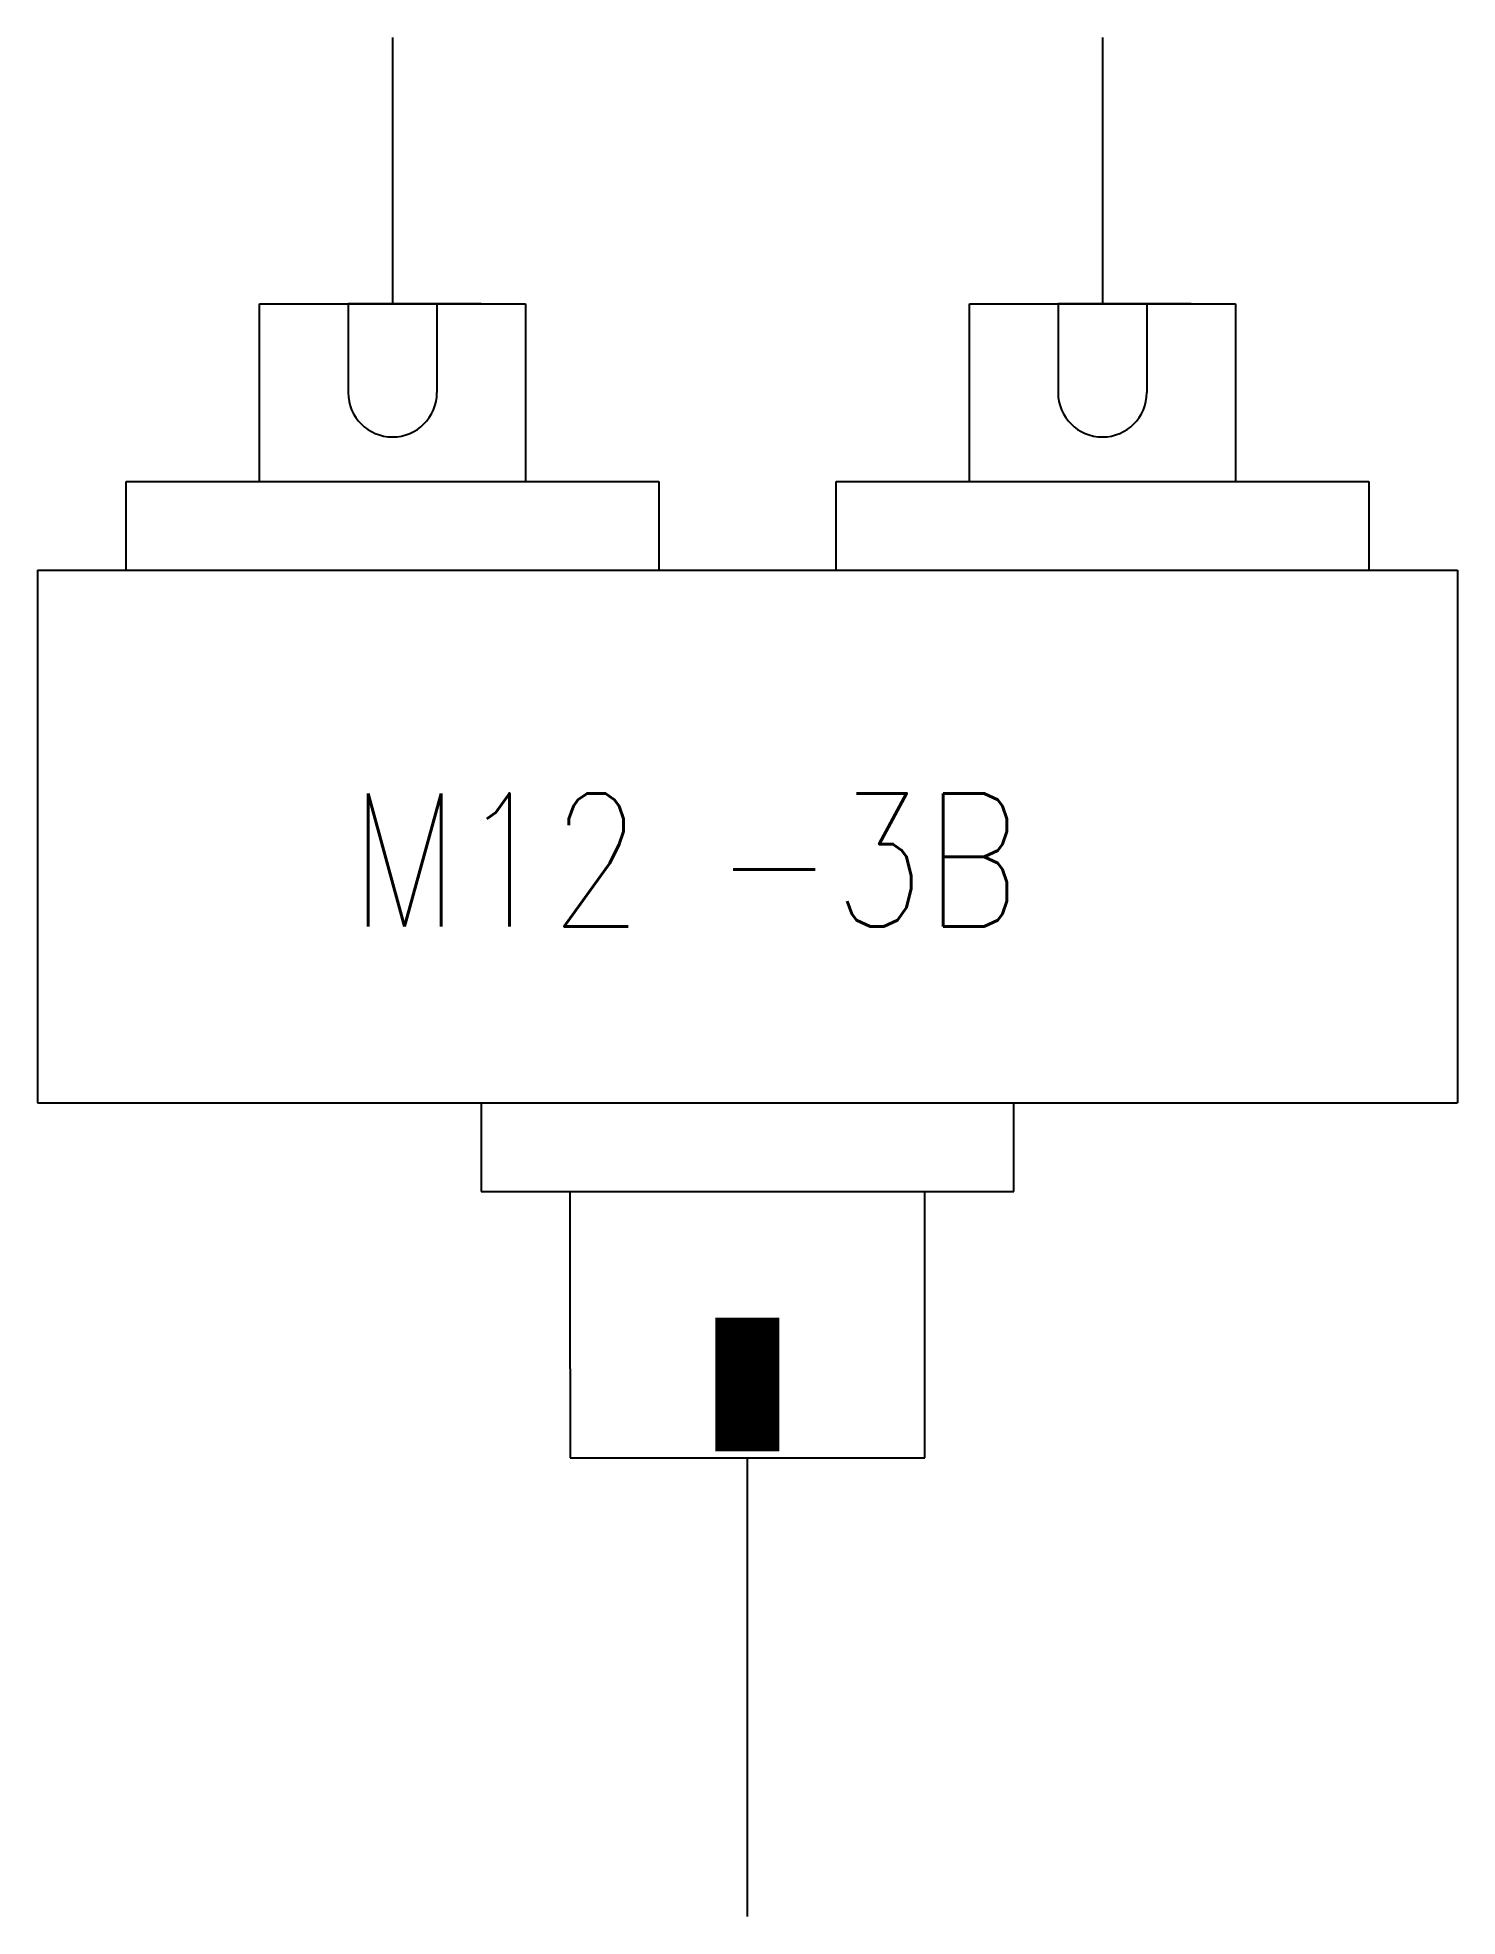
# Model space of a CAD drawing. Header units: millimetres. Extents: x 15.8 to 31.8, y 15 to 36.2.
import ezdxf
from ezdxf.enums import TextEntityAlignment as Align

# ---------------------------------------------------------------- set-up
doc = ezdxf.new("R2010")
doc.units = ezdxf.units.MM
doc.header["$MEASUREMENT"] = 0
doc.layers.add('20', color=7, linetype='Continuous')
doc.styles.add('T008', font='ROMANS.SHX', dxfattribs={"width": 0.8})

msp = doc.modelspace()

# ---------------------------------------------------------------- linework, layer by layer
at = {"layer": '20'}
for p, q in [((19.75, 36.168), (19.75, 33.168)), ((27.75, 36.168), (27.75, 33.168)), ((18.25, 31.168), (18.25, 33.168)), ((18.25, 33.168), (21.25, 33.168)), ((20.75, 33.168), (19.25, 33.168)), ((19.25, 33.168), (19.25, 32.168)), ((20.25, 33.168), (20.25, 32.168)), ((21.25, 33.168), (21.25, 31.168)), ((26.25, 31.168), (26.25, 33.168)), ((26.25, 33.168), (29.25, 33.168)), ((27.25, 33.168), (27.25, 32.168)), ((28.75, 33.168), (27.25, 33.168)), ((28.25, 33.168), (28.25, 32.168)), ((29.25, 33.168), (29.25, 31.168)), ((16.75, 30.168), (16.75, 31.168)), ((16.75, 31.168), (22.75, 31.168)), ((22.75, 31.168), (22.75, 30.168)), ((24.75, 30.168), (24.75, 31.168)), ((24.75, 31.168), (30.75, 31.168)), ((30.75, 31.168), (30.75, 30.168)), ((15.75, 30.168), (15.75, 24.168)), ((15.75, 30.168), (31.75, 30.168)), ((31.75, 30.168), (31.75, 24.168)), ((15.75, 24.168), (31.75, 24.168)), ((20.75, 24.168), (20.75, 23.168)), ((26.75, 23.168), (26.75, 24.168)), ((20.75, 23.168), (26.75, 23.168)), ((21.75, 21.168), (21.75, 23.168)), ((25.75, 21.168), (25.75, 23.168)), ((23.4, 20.743), (23.4, 21.743)), ((23.413, 20.743), (23.413, 21.743)), ((23.425, 20.743), (23.425, 21.743)), ((23.438, 21.743), (23.438, 20.743)), ((23.45, 20.743), (23.45, 21.743)), ((23.463, 20.743), (23.463, 21.743)), ((23.475, 20.743), (23.475, 21.743)), ((23.488, 21.743), (23.488, 20.743)), ((23.5, 20.743), (23.5, 21.743)), ((23.513, 20.743), (23.513, 21.743)), ((23.525, 20.743), (23.525, 21.743)), ((23.538, 21.743), (23.538, 20.743)), ((23.55, 20.743), (23.55, 21.743)), ((23.563, 20.743), (23.563, 21.743)), ((23.575, 20.743), (23.575, 21.743)), ((23.588, 20.743), (23.588, 21.743)), ((23.6, 20.743), (23.6, 21.743)), ((23.613, 20.243), (23.613, 21.743)), ((23.625, 21.743), (23.625, 20.243)), ((23.638, 20.243), (23.638, 21.743)), ((23.65, 20.743), (23.65, 21.743)), ((23.663, 20.743), (23.663, 21.743)), ((23.675, 20.743), (23.675, 21.743)), ((23.688, 21.743), (23.688, 20.743)), ((23.7, 20.743), (23.7, 21.743)), ((23.713, 20.743), (23.713, 21.743)), ((23.725, 20.743), (23.725, 21.743)), ((23.738, 21.743), (23.738, 20.743)), ((23.75, 20.743), (23.75, 21.743)), ((23.763, 20.743), (23.763, 21.743)), ((23.775, 20.743), (23.775, 21.743)), ((23.788, 21.743), (23.788, 20.743)), ((23.8, 20.743), (23.8, 21.743)), ((23.813, 20.743), (23.813, 21.743)), ((23.825, 20.743), (23.825, 21.743)), ((23.838, 20.743), (23.838, 21.743)), ((23.85, 20.743), (23.85, 21.743)), ((23.863, 20.743), (23.863, 21.743)), ((23.875, 20.743), (23.875, 21.743)), ((23.888, 20.743), (23.888, 21.743)), ((23.9, 20.743), (23.9, 21.743)), ((23.913, 20.743), (23.913, 21.743)), ((23.925, 20.743), (23.925, 21.743)), ((23.938, 21.743), (23.938, 20.743)), ((23.95, 20.743), (23.95, 21.743)), ((23.963, 20.743), (23.963, 21.743)), ((23.975, 20.743), (23.975, 21.743)), ((23.988, 21.743), (23.988, 20.743)), ((24, 20.743), (24, 21.743)), ((24.013, 20.743), (24.013, 21.743)), ((24.025, 20.743), (24.025, 21.743)), ((24.038, 21.743), (24.038, 20.743)), ((24.05, 20.743), (24.05, 21.743)), ((24.063, 20.743), (24.063, 21.743)), ((24.075, 20.743), (24.075, 21.743)), ((24.088, 20.743), (24.088, 21.743)), ((24.1, 20.743), (24.1, 21.743)), ((23.4, 20.243), (23.4, 21.243)), ((23.413, 20.243), (23.413, 21.243)), ((23.425, 20.243), (23.425, 21.243)), ((23.438, 21.243), (23.438, 20.243)), ((23.45, 20.243), (23.45, 21.243)), ((23.463, 20.243), (23.463, 21.243)), ((23.475, 20.243), (23.475, 21.243)), ((23.488, 21.243), (23.488, 20.243)), ((23.5, 20.243), (23.5, 21.243)), ((23.513, 20.243), (23.513, 21.243)), ((23.525, 20.243), (23.525, 21.243)), ((23.538, 21.243), (23.538, 20.243)), ((23.55, 20.243), (23.55, 21.243)), ((23.563, 20.243), (23.563, 21.243)), ((23.575, 20.243), (23.575, 21.243)), ((23.588, 20.243), (23.588, 21.243)), ((23.6, 20.243), (23.6, 21.243)), ((23.65, 20.243), (23.65, 21.243)), ((23.663, 20.243), (23.663, 21.243)), ((23.675, 20.243), (23.675, 21.243)), ((23.688, 21.243), (23.688, 20.243)), ((23.7, 20.243), (23.7, 21.243)), ((23.713, 20.243), (23.713, 21.243)), ((23.725, 20.243), (23.725, 21.243)), ((23.738, 21.243), (23.738, 20.243)), ((23.75, 20.243), (23.75, 21.243)), ((23.763, 20.243), (23.763, 21.243)), ((23.775, 20.243), (23.775, 21.243)), ((23.788, 21.243), (23.788, 20.243)), ((23.8, 20.243), (23.8, 21.243)), ((23.813, 20.243), (23.813, 21.243)), ((23.825, 20.243), (23.825, 21.243)), ((23.838, 20.243), (23.838, 21.243)), ((23.85, 20.243), (23.85, 21.243)), ((23.863, 20.243), (23.863, 21.243)), ((23.875, 20.243), (23.875, 21.243)), ((23.888, 20.243), (23.888, 21.243)), ((23.9, 20.243), (23.9, 21.243)), ((23.913, 20.243), (23.913, 21.243)), ((23.925, 20.243), (23.925, 21.243)), ((23.938, 21.243), (23.938, 20.243)), ((23.95, 20.243), (23.95, 21.243)), ((23.963, 20.243), (23.963, 21.243)), ((23.975, 20.243), (23.975, 21.243)), ((23.988, 21.243), (23.988, 20.243)), ((24, 20.243), (24, 21.243)), ((24.013, 20.243), (24.013, 21.243)), ((24.025, 20.243), (24.025, 21.243)), ((24.038, 21.243), (24.038, 20.243)), ((24.05, 20.243), (24.05, 21.243)), ((24.063, 20.243), (24.063, 21.243)), ((24.075, 20.243), (24.075, 21.243)), ((24.088, 20.243), (24.088, 21.243)), ((24.1, 20.243), (24.1, 21.243)), ((21.75, 21.168), (21.75, 20.168)), ((25.75, 20.168), (25.75, 21.168)), ((21.75, 20.168), (25.75, 20.168)), ((23.75, 15), (23.75, 20.168))]:
    msp.add_line(p, q, dxfattribs=at)
for centre in [(19.75, 32.168), (27.75, 32.168)]:
    msp.add_arc(centre, 0.5, 180, 0, dxfattribs=at)

# ---------------------------------------------------------------- texts
at = {"style": 'T008', "width": 0.8}
msp.add_text('M12 -3B', height=1.5, dxfattribs=at).set_placement((23.048, 26.153), align=Align.CENTER)

doc.saveas('drawing.dxf')
